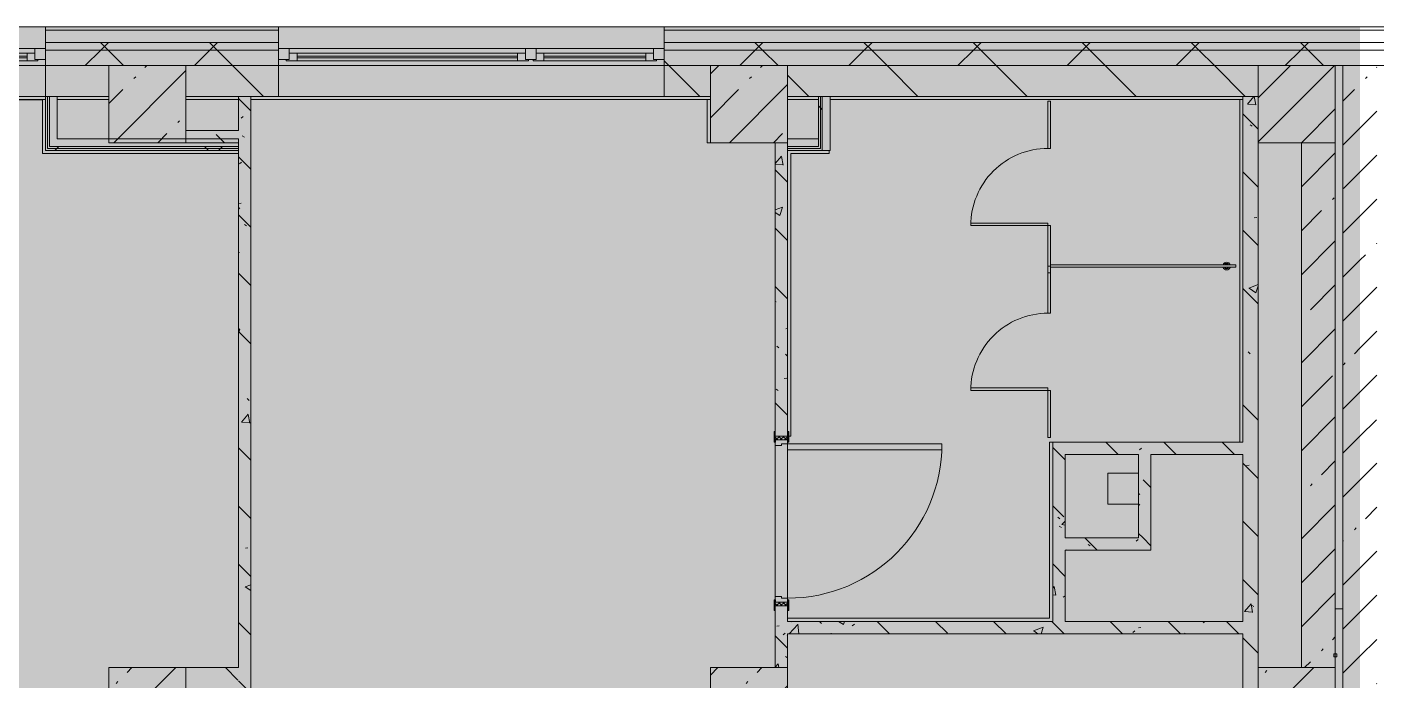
# Model space of a CAD drawing. Header units: millimetres. Extents: x 35147 to 231677, y -8553 to 29000.
# Drawn here: x 180887 to 189631, y 23120 to 27350 of the extents above; entities that cross this region are included whole.
import ezdxf

# ---------------------------------------------------------------- set-up
doc = ezdxf.new("R2010")
doc.units = ezdxf.units.MM
doc.layers.add('A-DETL-GENF-2', color=7, linetype='Continuous', lineweight=9, true_color=0xc0c0c0, transparency=0.4)
for name, color, linetype, lineweight, true_color in [('A-DOOR-2', 7, 'Continuous', 5, 0xaaaaaa), ('A-DOOR-3', 7, 'Continuous', 5, 0xe2e2e2), ('A-DOOR-4', 7, 'Continuous', 5, 0xb7b7b7), ('A-DOOR-5', 7, 'Continuous', 5, 0x737373), ('A-DOOR-FRAM-2', 7, 'Continuous', 5, 0xe2e2e2), ('A-DOOR-FRAM-3', 7, 'Continuous', 5, 0xaaaaaa), ('A-DOOR-FRAM-4', 7, 'Continuous', 5, 0xb7b7b7), ('A-FLOR-2', 7, 'Continuous', 5, 0xb7b7b7), ('A-GENM-2', 7, 'Continuous', 5, 0x737373), ('A-GENM-4', 7, 'Continuous', 5, 0xe2ddcd), ('A-GLAZ-3', 7, 'Continuous', 5, 0x737373), ('A-WALL-3', 7, 'Continuous', 9, 0x737373), ('A-WALL-4', 7, 'Continuous', 5, 0x737373), ('I-WALL-1', 7, 'Continuous', 5, 0xe7e7e7), ('I-WALL-2', 7, 'Continuous', 9, 0xe7e7e7), ('I-WALL-4', 7, 'Continuous', 5, 0x737373), ('I-WALL-5', 7, 'Continuous', 5, 0x787878), ('S-COLS-2', 7, 'Continuous', 5, 0x737373)]:
    doc.layers.add(name, color=color, linetype=linetype, lineweight=lineweight, true_color=true_color)
for name, color, linetype, lineweight in [('A-WALL', 7, 'Continuous', 9), ('A-WALL-2', 7, 'Continuous', 5), ('I-WALL-3', 7, 'Continuous', 5), ('S-COLS-1', 7, 'Continuous', 5)]:
    doc.layers.add(name, color=color, linetype=linetype, lineweight=lineweight)
pattern_1 = [(45, (104667.4, 0), (-285.1231, 285.1231), []), (45, (104952.5, 0), (-285.1231, 285.1231), [504.031, -100.806, 16.764, -84.042])]
pattern_2 = [(135, (104667.4, 0), (-377.1708, -377.1708), [533.4, -88.9, 17.78, -88.9]), (135, (104667.4, 376.94), (-377.1708, -377.1708), []), (50, (104667.4, 0), (637.6445, -55.7866), [66.675, -733.425]), (355, (104667.4, 0), (-123.3494, 668.699), [53.34, -586.74]), (100.451, (104720.5, -4.65), (514.299, 612.908), [56.665, -623.315]), (46.184, (104667.4, 177.8), (948.7764, -147.15), [100.012, -1100.137]), (96.636, (104746.45, 165.5), (830.909, 865.997), [84.998, -934.973]), (351.184, (104667.4, 177.8), (830.918, 865.988), [80.01, -880.11]), (21, (104756.3, 133.35), (530.6506, -357.9283), [66.675, -733.425]), (326, (104756.3, 133.35), (216.308, 644.6585), [53.34, -586.74]), (71.451, (104800.5, 103.5), (746.9596, 286.7243), [56.665, -623.315]), (37.5, (104667.39, 0), (10.81053, 295.9426), [16.764, -562.864, 16.764, -578.866, -588.962]), (37.5, (104667.39, 0), (10.81053, 295.9426), [-1175.258, 16.764, -572.198]), (7.5, (104667.4, 0), (233.8692, 350.6318), [16.764, -322.834, 16.764, -549.529, -224.472]), (7.5, (104667.4, 0), (233.8692, 350.6318), [-905.891, 16.764, -207.708]), (327.5, (104469.14, 0), (474.5678, -20.0513), [16.764, -205.486, 16.764, -676.656, -920.115]), (327.5, (104469.14, 0), (474.5678, -20.0513), [-915.67, 16.764, -903.351]), (317.5, (104380.24, 0), (518.4522, 88.9934), [16.764, -272.161, 16.764, -443.738, -653.415]), (317.5, (104380.24, 0), (518.4522, 88.9934), [-749.427, 16.764, -636.651])]
pattern_3 = [(45, (104667.4, 0), (-353.5534, 353.5534), []), (135, (104667.4, 0), (-353.5534, -353.5534), [])]
pattern_4 = [(45, (104667.4, 0), (-530.33, 530.33), []), (135, (104667.4, 0), (-530.33, -530.33), [])]

# ---------------------------------------------------------------- blocks, each defined once
blk = doc.blocks.new('BSC_Колонна _Прямоугольная - 500х500-23287078-2_9_2_птичка')
at = {"layer": 'S-COLS-1'}
h = blk.add_hatch(dxfattribs=at)
h.set_pattern_fill('FP_93', color=256, style=0, pattern_type=2)
h.set_pattern_definition([(45, (-84450, -22950), (-285.1231, 285.1231), []), (45, (-84164.88, -22950), (-285.1231, 285.1231), [504.031, -100.806, 16.764, -84.042])])
h.paths.add_polyline_path([(-250, -250), (250, -250), (250, 250), (-250, 250), (-250, -160)])
at = {"layer": 'S-COLS-2'}
for p, q in [((250, 250), (-250, 250)), ((-250, 250), (-250, -250)), ((250, -250), (250, 250)), ((-250, -250), (250, -250))]:
    blk.add_line(p, q, dxfattribs=at)
blk = doc.blocks.new('BSC_Колонна _Прямоугольная - 500х500-V281-2_9_2_птичка')
at = {"layer": 'S-COLS-1'}
h = blk.add_hatch(dxfattribs=at)
h.set_pattern_fill('FP_114', color=256, style=0, pattern_type=2)
h.set_pattern_definition([(45, (-77000, -22950), (-285.1231, 285.1231), []), (45, (-76714.88, -22950), (-285.1231, 285.1231), [504.031, -100.806, 16.764, -84.042])])
h.paths.add_polyline_path([(-250, -250), (250, -250), (250, 250), (-250, 250), (-250, -160)])
at = {"layer": 'S-COLS-2'}
for p, q in [((250, 250), (-250, 250)), ((-250, 250), (-250, -250)), ((250, -250), (250, 250)), ((-250, -250), (250, -250))]:
    blk.add_line(p, q, dxfattribs=at)
blk = doc.blocks.new('110_Дверь_СКБ_1Ст_Внутренняя1 - Д-4 1100x2100h_су мгн-32391219-2_9_2_птичка')
at = {"layer": 'A-DOOR-2'}
h = blk.add_hatch(dxfattribs=at)
h.set_pattern_fill('FP_38', color=256, style=0, pattern_type=2)
h.set_pattern_definition([(135, (1751.41, 104.685), (-14.14214, -14.14214), []), (225, (1751.41, 104.685), (14.14214, -14.14214), [])])
h.paths.add_polyline_path([(562.5, 40), (537.5, 40), (537.5, -40), (562.5, -40)])
at = {"layer": 'A-DOOR-3'}
h = blk.add_hatch(color=256, dxfattribs=at)
h.paths.add_polyline_path([(537.5, 40), (512.5, 40), (512.5, 0), (502.5, 0), (502.5, -40), (537.5, -40)])
h.paths.add_polyline_path([(-477.5, 0), (-487.5, 0), (-487.5, 40), (-512.5, 40), (-512.5, -40), (-477.5, -40)])
at = {"layer": 'A-DOOR-FRAM-2'}
for points in [[(-447.5, 40), (-447.5, 1040), (-487.5, 1040), (-487.5, 40)], [(-497.5, 40), (-497.5, 48), (-567.5, 48), (-567.5, 40)], [(592.5, 48), (522.5, 48), (522.5, 40), (592.5, 40)], [(-497.5, -40), (-567.5, -40), (-567.5, -48), (-497.5, -48)], [(592.5, -48), (592.5, -40), (522.5, -40), (522.5, -48)]]:
    blk.add_hatch(color=256, dxfattribs=at).paths.add_polyline_path(points)
at = {"layer": 'A-DOOR-FRAM-3'}
h = blk.add_hatch(dxfattribs=at)
h.set_pattern_fill('FP_39', color=256, style=0, pattern_type=2)
h.set_pattern_definition([(45, (-371.384, 104.685), (-14.1421, 14.1421), []), (135, (-371.384, 104.685), (-14.1421, -14.1421), [])])
h.paths.add_polyline_path([(-512.5, 40), (-537.5, 40), (-537.5, -40), (-512.5, -40)])
at = {"layer": 'A-DOOR-4'}
for p, q in [((-487.5, 1040), (-487.5, 40)), ((-447.5, 1040), (-487.5, 1040)), ((-447.5, 40), (-447.5, 1040)), ((-487.5, 40), (-447.5, 40))]:
    blk.add_line(p, q, dxfattribs=at)
blk.add_arc((-487.5, 40), 1000, 360, 90, dxfattribs=at)
at = {"layer": 'A-DOOR-FRAM-4'}
for p, q in [((-497.5, 48), (-567.5, 48)), ((-567.5, 48), (-567.5, 40)), ((-567.5, 40), (-497.5, 40)), ((-512.5, 40), (-537.5, 40)), ((-537.5, 40), (-537.5, -40)), ((-487.5, 40), (-512.5, 40)), ((-512.5, 40), (-512.5, -40)), ((-512.5, -40), (-512.5, 40)), ((-497.5, 40), (-512.5, 40)), ((-512.5, 40), (-512.5, 39)), ((-512.5, 39), (-497.5, 39)), ((-497.5, 40), (-497.5, 48)), ((-497.5, 39), (-497.5, 40)), ((-487.5, 0), (-487.5, 40)), ((-477.5, 0), (-487.5, 0)), ((-477.5, -40), (-477.5, 0)), ((512.5, 0), (502.5, 0)), ((502.5, 0), (502.5, -40)), ((512.5, 40), (512.5, 0)), ((537.5, 40), (512.5, 40)), ((592.5, 48), (522.5, 48)), ((522.5, 48), (522.5, 40)), ((537.5, 40), (522.5, 40)), ((522.5, 40), (522.5, 39)), ((522.5, 40), (592.5, 40)), ((522.5, 39), (537.5, 39)), ((537.5, -40), (537.5, 40)), ((562.5, 40), (537.5, 40)), ((537.5, 40), (537.5, -40)), ((537.5, 39), (537.5, 40)), ((562.5, -40), (562.5, 40)), ((592.5, 40), (592.5, 48)), ((-497.5, -40), (-567.5, -40)), ((-567.5, -40), (-567.5, -48)), ((-567.5, -48), (-497.5, -48)), ((-537.5, -40), (-512.5, -40)), ((-497.5, -39), (-512.5, -39)), ((-512.5, -39), (-512.5, -40)), ((-512.5, -40), (-477.5, -40)), ((-512.5, -40), (-497.5, -40)), ((-497.5, -40), (-497.5, -39)), ((-497.5, -48), (-497.5, -40)), ((502.5, -40), (537.5, -40)), ((537.5, -39), (522.5, -39)), ((522.5, -39), (522.5, -40)), ((522.5, -40), (537.5, -40)), ((592.5, -40), (522.5, -40)), ((522.5, -40), (522.5, -48)), ((522.5, -48), (592.5, -48)), ((537.5, -40), (537.5, -39)), ((537.5, -40), (562.5, -40)), ((592.5, -48), (592.5, -40))]:
    blk.add_line(p, q, dxfattribs=at)
blk = doc.blocks.new('120_Окно_СКБ_2Ст - 120_Окно_СКБ_2Ст 2500х2500 _мал створка справа_-23206729-2_9_2_птичка')
at = {"layer": 'A-GLAZ-3'}
for p, q in [((-1250, -75), (-1250, -5)), ((-1250, -5), (-1180, -5)), ((1250, -5), (-1250, -5)), ((-1180, -75), (-1250, -75)), ((-1250, -75), (-1200, -75)), ((-1180, -75), (-1200, -75)), ((-1200, -75), (-1200, -85)), ((-1200, -85), (370, -85)), ((370, -85), (-1200, -85)), ((-1180, -5), (-1180, -75)), ((350, -35), (-1180, -35)), ((-1180, -35), (-1180, -75)), ((-1130, -85), (-1130, -35)), ((-1130, -55), (300, -55)), ((300, -65), (-1130, -65)), ((300, -85), (300, -35)), ((350, -75), (350, -5)), ((350, -5), (420, -5)), ((350, -75), (350, -35)), ((420, -75), (350, -75)), ((370, -75), (350, -75)), ((370, -75), (400, -75)), ((370, -85), (370, -75)), ((420, -75), (400, -75)), ((400, -75), (400, -85)), ((400, -85), (1200, -85)), ((1200, -85), (400, -85)), ((420, -5), (420, -75)), ((1180, -35), (420, -35)), ((420, -35), (420, -75)), ((470, -85), (470, -35)), ((470, -55), (1130, -55)), ((1130, -65), (470, -65)), ((1130, -85), (1130, -35)), ((1180, -75), (1180, -5)), ((1180, -5), (1250, -5)), ((1180, -75), (1180, -35)), ((1250, -75), (1180, -75)), ((1200, -75), (1180, -75)), ((1200, -75), (1250, -75)), ((1200, -85), (1200, -75)), ((1250, -5), (1250, -75))]:
    blk.add_line(p, q, dxfattribs=at)
blk = doc.blocks.new('120_Окно_СКБ_2Ст - 120_Окно_СКБ_2Ст 2100х2400 _мал створка справа_-19092174-2_9_2_птичка')
at = {"layer": 'A-GLAZ-3'}
for p, q in [((-1050, -75), (-1050, -5)), ((-1050, -5), (-980, -5)), ((1050, -5), (-1050, -5)), ((-980, -75), (-1050, -75)), ((-1050, -75), (-1000, -75)), ((-980, -75), (-1000, -75)), ((-1000, -75), (-1000, -85)), ((-1000, -85), (170, -85)), ((170, -85), (-1000, -85)), ((-980, -5), (-980, -75)), ((150, -35), (-980, -35)), ((-980, -35), (-980, -75)), ((-930, -85), (-930, -35)), ((-930, -55), (100, -55)), ((100, -65), (-930, -65)), ((100, -85), (100, -35)), ((150, -75), (150, -5)), ((150, -5), (220, -5)), ((150, -75), (150, -35)), ((220, -75), (150, -75)), ((170, -75), (150, -75)), ((170, -75), (200, -75)), ((170, -85), (170, -75)), ((220, -75), (200, -75)), ((200, -75), (200, -85)), ((200, -85), (1000, -85)), ((1000, -85), (200, -85)), ((220, -5), (220, -75)), ((980, -35), (220, -35)), ((220, -35), (220, -75)), ((270, -85), (270, -35)), ((270, -55), (930, -55)), ((930, -65), (270, -65)), ((930, -85), (930, -35)), ((980, -75), (980, -5)), ((980, -5), (1050, -5)), ((980, -75), (980, -35)), ((1050, -75), (980, -75)), ((1000, -75), (980, -75)), ((1000, -75), (1050, -75)), ((1000, -85), (1000, -75)), ((1050, -5), (1050, -75))]:
    blk.add_line(p, q, dxfattribs=at)
blk = doc.blocks.new('BSC_Колонна _Прямоугольная - 500х500-V337-2_9_2_птичка')
at = {"layer": 'S-COLS-1'}
h = blk.add_hatch(dxfattribs=at)
h.set_pattern_fill('FP_154', color=256, style=0, pattern_type=2)
h.set_pattern_definition([(45, (-80900, -22950), (-285.1231, 285.1231), []), (45, (-80614.88, -22950), (-285.1231, 285.1231), [504.031, -100.806, 16.764, -84.042])])
h.paths.add_polyline_path([(-250, -250), (250, -250), (250, 250), (-250, 250), (-250, -160)])
at = {"layer": 'S-COLS-2'}
for p, q in [((250, 250), (-250, 250)), ((-250, 250), (-250, -250)), ((250, -250), (250, 250)), ((-250, -250), (250, -250))]:
    blk.add_line(p, q, dxfattribs=at)
blk = doc.blocks.new('131_Сантехническая перегородка_Дверь - СД-1-V377-2_9_2_птичка')
at = {"layer": 'A-GENM-4'}
for points in [[(0, -8), (305.2, -8), (305.2, 8), (0, 8)], [(805.2, -8), (1110.4, -8), (1110.4, 8), (805.2, 8)]]:
    blk.add_hatch(color=256, dxfattribs=at).paths.add_polyline_path(points)
at = {"layer": 'A-DOOR-5'}
for p, q in [((321.2, 508), (305.2, 508)), ((305.2, 8), (305.2, 508)), ((321.2, 8), (321.2, 508)), ((321.2, 8), (305.2, 8))]:
    blk.add_line(p, q, dxfattribs=at)
blk.add_arc((305.2, 8), 500, 360, 90, dxfattribs=at)
at = {"layer": 'A-GENM-2'}
for p, q in [((305.2, 8), (0, 8)), ((0, 8), (0, -8)), ((305.2, -8), (305.2, 8)), ((1110.4, 8), (805.2, 8)), ((805.2, 8), (805.2, -8)), ((1110.4, -8), (1110.4, 8)), ((0, -8), (305.2, -8)), ((805.2, -8), (1110.4, -8))]:
    blk.add_line(p, q, dxfattribs=at)
blk = doc.blocks.new('131_Сантехническая перегородка 8 - СП-1-30911291-2_9_2_птичка')
at = {"layer": 'A-GENM-4'}
blk.add_hatch(color=256, dxfattribs=at).paths.add_polyline_path([(0, 8), (0, -8), (1200, -8), (1200, 8)])
at = {"layer": 'A-GENM-2'}
for p, q in [((1200, 8), (0, 8)), ((0, 8), (0, -8)), ((1200, -8), (1200, 8)), ((0, -8), (1200, -8))]:
    blk.add_line(p, q, dxfattribs=at)
at = {"layer": 'A-GENM-2', "flags": 128}
for points in [[(71.5, 8), (71.1, 8.5), (70.8, 9), (70.4, 9.5), (70, 9.9), (69.6, 10.4), (69.2, 10.8), (68.8, 11.2), (68.3, 11.6), (67.8, 12), (67.3, 12.3), (66.8, 12.7), (66.3, 13), (65.8, 13.3), (65.3, 13.6), (64.7, 13.8), (64.2, 14), (63.6, 14.3), (63, 14.4), (62.4, 14.6), (61.9, 14.7), (61.3, 14.9), (60.7, 14.9), (60.1, 15), (59.5, 15.1), (58.9, 15.1), (58.3, 15.1), (57.7, 15), (57.1, 15), (56.5, 14.9), (55.9, 14.8), (55.3, 14.7), (54.7, 14.5), (54.1, 14.4), (53.5, 14.2), (53, 13.9), (52.4, 13.7), (51.9, 13.4), (51.4, 13.2), (50.8, 12.9), (50.3, 12.5), (49.8, 12.2), (49.3, 11.8), (48.9, 11.4), (48.4, 11), (48, 10.6), (47.6, 10.2), (47.2, 9.7), (46.8, 9.3), (46.4, 8.8), (46.1, 8.3), (45.9, 8)], [(45.9, -8), (46.3, -8.5), (46.6, -9), (47, -9.5), (47.4, -9.9), (47.8, -10.4), (48.2, -10.8), (48.6, -11.2), (49.1, -11.6), (49.6, -12), (50, -12.3), (50.5, -12.7), (51.1, -13), (51.6, -13.3), (52.1, -13.6), (52.7, -13.8), (53.2, -14), (53.8, -14.3), (54.4, -14.4), (54.9, -14.6), (55.5, -14.7), (56.1, -14.9), (56.7, -14.9), (57.3, -15), (57.9, -15.1), (58.5, -15.1), (59.1, -15.1), (59.7, -15), (60.3, -15), (60.9, -14.9), (61.5, -14.8), (62.1, -14.7), (62.7, -14.5), (63.3, -14.4), (63.8, -14.2), (64.4, -13.9), (65, -13.7), (65.5, -13.4), (66, -13.2), (66.6, -12.9), (67.1, -12.5), (67.6, -12.2), (68, -11.8), (68.5, -11.4), (69, -11), (69.4, -10.6), (69.8, -10.2), (70.2, -9.7), (70.6, -9.3), (70.9, -8.8), (71.3, -8.3), (71.5, -8)]]:
    blk.add_lwpolyline(points, dxfattribs=at)
at = {"layer": 'A-GENM-2'}
for radius, start, end in [(24.6, 19.91127, 160.08873), (17.6, 45, 135), (17.6, 45, 135), (15.1, 45, 135), (24.6, 199.91127, 340.08873), (17.6, 225, 315), (17.6, 225, 315), (15.1, 225, 315)]:
    blk.add_arc((58.7, 0), radius, start, end, dxfattribs=at)

msp = doc.modelspace()

# ---------------------------------------------------------------- hatches: boundary and pattern name
at = {"layer": 'A-DETL-GENF-2'}
msp.add_hatch(color=256, dxfattribs=at).paths.add_polyline_path([(180508.3, -280), (180527.4, -280), (180527.4, 3300), (189527.4, 3300), (189527.4, 27350), (146577.4, 27350), (146577.4, 23778), (143427.4, 23778), (143427.4, -280), (179580.8, -280)])
at = {"layer": 'A-WALL-2'}
h = msp.add_hatch(dxfattribs=at)
h.set_pattern_fill('FP_84', color=256, style=0, pattern_type=2)
h.set_pattern_definition(pattern_3)
h.paths.add_polyline_path([(189471.3, 27200), (189527.4, 27200), (189527.4, 27250), (185017.4, 27250), (185017.4, 27200), (188856, 27200)])
h.paths.add_polyline_path([(181435.9, 27200), (182517.4, 27200), (182517.4, 27250), (181007.4, 27250), (181007.4, 27200)])
h.paths.add_polyline_path([(172160.7, 27200), (172627.4, 27200), (172624.4, 27250), (170827.4, 27250), (170827.4, 27200), (171233.1, 27200)])
h.paths.add_polyline_path([(173527.4, 27200), (178907.4, 27200), (178907.4, 27250), (173527.4, 27250)])
h.paths.add_polyline_path([(169927.4, 27200), (169927.4, 27250), (168847.4, 27250), (168847.4, 27200), (169622.6, 27200)])
h.paths.add_polyline_path([(154327.7, 27200), (155427.6, 27200), (155427.6, 27250), (154327.7, 27250)])
h.paths.add_polyline_path([(164527.4, 27200), (165707.4, 27200), (165707.4, 27250), (164527.4, 27250)])
h.paths.add_polyline_path([(161827.4, 27200), (161827.4, 27250), (160577.3, 27250), (160577.3, 27200), (161494.2, 27200)])
h.paths.add_polyline_path([(159175.4, 27200), (159677.3, 27200), (159677.3, 27250), (158527.6, 27250), (158527.6, 27200)])
h.paths.add_polyline_path([(146727.4, 27200), (149074.4, 27200), (149074.4, 27250), (146677.4, 27250), (146677.4, 27200)])
h.paths.add_polyline_path([(153427.7, 27200), (153427.7, 27250), (152174.4, 27250), (152174.4, 27200), (152682.7, 27200)])
h = msp.add_hatch(dxfattribs=at)
h.set_pattern_fill('FP_84', color=256, style=0, pattern_type=2)
h.set_pattern_definition(pattern_3)
h.paths.add_polyline_path([(188867.4, 27100), (189527.4, 27100), (189527.4, 27200), (185017.4, 27200), (185017.4, 27100), (188856, 27100)])
h.paths.add_polyline_path([(172160.7, 27100), (172627.4, 27100), (172624.4, 27200), (170827.4, 27200), (170827.4, 27100), (171427.4, 27100)])
h.paths.add_polyline_path([(169927.4, 27100), (169927.4, 27200), (168847.4, 27200), (168847.4, 27100), (169622.6, 27100)])
h.paths.add_polyline_path([(173527.4, 27100), (178907.4, 27100), (178907.4, 27200), (173527.4, 27200)])
h.paths.add_polyline_path([(182517.4, 27100), (182517.4, 27200), (181007.4, 27200), (181007.4, 27100), (182363.4, 27100)])
h.paths.add_polyline_path([(161827.4, 27100), (161827.4, 27200), (160577.3, 27200), (160577.3, 27100), (161494.2, 27100)])
h.paths.add_polyline_path([(165707.4, 27100), (165707.4, 27200), (164527.4, 27200), (164527.4, 27100), (165668, 27100)])
h.paths.add_polyline_path([(158527.6, 27100), (159677.3, 27100), (159677.3, 27200), (158527.6, 27200)])
h.paths.add_polyline_path([(149074.4, 27100), (149074.4, 27200), (146727.4, 27200), (146727.4, 27100), (148045.1, 27100)])
h.paths.add_polyline_path([(152174.4, 27100), (153427.7, 27100), (153427.7, 27200), (152174.4, 27200)])
h.paths.add_polyline_path([(154327.7, 27100), (155427.6, 27100), (155427.6, 27200), (154327.7, 27200)])
h = msp.add_hatch(dxfattribs=at)
h.set_pattern_fill('FP_84', color=256, style=0, pattern_type=2)
h.set_pattern_definition(pattern_3)
h.paths.add_polyline_path([(193493.6, 27200), (197827.4, 27200), (197827.4, 27250), (189527.4, 27250), (189527.4, 27200), (192566.1, 27200)])
h = msp.add_hatch(dxfattribs=at)
h.set_pattern_fill('FP_84', color=256, style=0, pattern_type=2)
h.set_pattern_definition(pattern_3)
h.paths.add_polyline_path([(197727.4, 27100), (197727.4, 27200), (189527.4, 27200), (189527.4, 27100), (197203.7, 27100)])
at = {"layer": 'I-WALL-1'}
for points in [[(181082.4, 26625), (181082.4, 26900), (181032.4, 26900), (181032.4, 26625)], [(186092.4, 26550), (186092.4, 26900), (186042.4, 26900), (186042.4, 26550), (186073.5, 26550)], [(182257.4, 26575), (182257.4, 26625), (181032.4, 26625), (181032.4, 26575), (181435.9, 26575)]]:
    msp.add_hatch(color=256, dxfattribs=at).paths.add_polyline_path(points)
at = {"layer": 'I-WALL-2'}
msp.add_hatch(color=256, dxfattribs=at).paths.add_polyline_path([(186017.4, 26575), (186017.4, 26625), (185817.4, 26625), (185817.4, 26575)])
at = {"layer": 'I-WALL-3'}
h = msp.add_hatch(dxfattribs=at)
h.set_pattern_fill('FP_95', color=256, style=0, pattern_type=2)
h.set_pattern_definition([(135, (104667.4, 0), (-353.5534, -353.5534), [])])
h.paths.add_polyline_path([(185017.4, 26900), (185317.4, 26900), (185317.4, 27100), (185017.4, 27100), (185017.4, 26974.9)])
h.paths.add_polyline_path([(188867.4, 26900), (188867.4, 27100), (185817.4, 27100), (185817.4, 26900), (188856, 26900)])
h.paths.add_polyline_path([(178207.4, 26900), (178207.4, 27100), (175477.4, 27100), (175477.4, 26900), (177725.8, 26900)])
h.paths.add_polyline_path([(172627.4, 26900), (172624.4, 27100), (171427.4, 27100), (171427.4, 26900), (172624.4, 26900)])
h.paths.add_polyline_path([(178907.4, 26900), (178907.4, 27100), (178707.4, 27100), (178707.4, 26900)])
h.paths.add_polyline_path([(173527.4, 26900), (174977.4, 26900), (174977.4, 27100), (173527.4, 27100)])
h.paths.add_polyline_path([(181417.4, 26900), (181417.4, 27100), (181007.4, 27100), (181007.4, 26900)])
h.paths.add_polyline_path([(182517.4, 26900), (182517.4, 27100), (181917.4, 27100), (181917.4, 26900), (182363.4, 26900)])
h.paths.add_polyline_path([(161030.4, 26900), (161827.4, 26900), (161827.4, 27100), (160577.3, 27100), (160577.3, 26900)])
h.paths.add_polyline_path([(158527.6, 26900), (159677.3, 26900), (159677.3, 27100), (158527.6, 27100)])
h.paths.add_polyline_path([(164527.4, 26900), (165727.4, 26900), (165727.4, 27100), (164527.4, 27100)])
h.paths.add_polyline_path([(169132.2, 26900), (169927.4, 26900), (169927.4, 27100), (168827.4, 27100), (168827.4, 26900)])
h.paths.add_polyline_path([(155032.2, 26900), (155427.6, 26900), (155427.6, 27100), (155032.2, 27100)])
h = msp.add_hatch(dxfattribs=at)
h.set_pattern_fill('FP_92', color=256, style=0, pattern_type=2)
h.set_pattern_definition(pattern_1)
h.paths.add_polyline_path([(189527.4, 18370), (189527.4, 27100), (189417.4, 27100), (189417.4, 18370)])
h = msp.add_hatch(dxfattribs=at)
h.set_pattern_fill('FP_92', color=256, style=0, pattern_type=2)
h.set_pattern_definition(pattern_1)
h.paths.add_polyline_path([(189637.4, 18370), (189637.4, 27100), (189527.4, 27100), (189527.4, 18370)])
h = msp.add_hatch(dxfattribs=at)
h.set_pattern_fill('FP_184', color=256, style=0, pattern_type=2)
h.set_pattern_definition(pattern_4)
h.paths.add_polyline_path([(186029.9, 26575), (186029.9, 26900), (186017.4, 26900), (186017.4, 26575)])
h = msp.add_hatch(dxfattribs=at)
h.set_pattern_fill('FP_184', color=256, style=0, pattern_type=2)
h.set_pattern_definition(pattern_4)
h.paths.add_polyline_path([(186042.4, 26562.5), (186042.4, 26900), (186029.9, 26900), (186029.9, 26562.5)])
h = msp.add_hatch(dxfattribs=at)
h.set_pattern_fill('FP_92', color=256, style=0, pattern_type=2)
h.set_pattern_definition(pattern_1)
h.paths.add_polyline_path([(189367.4, 15150), (189367.4, 15530), (189147.4, 15530), (189147.4, 15150)])
h.paths.add_polyline_path([(189147.4, 18570), (189367.4, 18570), (189367.4, 18600), (189147.4, 18600)])
h.paths.add_polyline_path([(189367.4, 19100), (189367.4, 22700), (189147.4, 22700), (189147.4, 19100), (189155.8, 19100)])
h.paths.add_polyline_path([(189271.5, 23200), (189367.4, 23200), (189367.4, 26600), (189147.4, 26600), (189147.4, 23200)])
h = msp.add_hatch(dxfattribs=at)
h.set_pattern_fill('FP_184', color=256, style=0, pattern_type=2)
h.set_pattern_definition(pattern_4)
h.paths.add_polyline_path([(182257.4, 26550), (182257.4, 26562.5), (181007.4, 26562.5), (181007.4, 26550), (181435.9, 26550)])
h = msp.add_hatch(dxfattribs=at)
h.set_pattern_fill('FP_184', color=256, style=0, pattern_type=2)
h.set_pattern_definition(pattern_4)
h.paths.add_polyline_path([(182257.4, 26562.5), (182257.4, 26575), (181019.9, 26575), (181019.9, 26562.5), (181435.9, 26562.5)])
at = {"layer": 'I-WALL-5'}
h = msp.add_hatch(dxfattribs=at)
h.set_pattern_fill('FP_101', color=256, style=0, pattern_type=2)
h.set_pattern_definition(pattern_2)
h.paths.add_polyline_path([(182257.4, 18800), (182337.4, 18800), (182337.4, 26900), (182257.4, 26900), (182257.4, 20476.2)])
h = msp.add_hatch(dxfattribs=at)
h.set_pattern_fill('FP_101', color=256, style=0, pattern_type=2)
h.set_pattern_definition(pattern_2)
h.paths.add_polyline_path([(188768.1, 18800), (188867.4, 18800), (188867.4, 26900), (188768.1, 26900), (188768.1, 20476.2)])
h = msp.add_hatch(dxfattribs=at)
h.set_pattern_fill('FP_101', color=256, style=0, pattern_type=2)
h.set_pattern_definition(pattern_2)
h.paths.add_polyline_path([(182257.4, 26600), (182257.4, 26680), (181917.4, 26680), (181917.4, 26600)])
h = msp.add_hatch(dxfattribs=at)
h.set_pattern_fill('FP_101', color=256, style=0, pattern_type=2)
h.set_pattern_definition(pattern_2)
h.paths.add_polyline_path([(185817.4, 23200), (185817.4, 23600), (185737.4, 23600), (185737.4, 23200)])
h.paths.add_polyline_path([(185817.4, 24700), (185817.4, 26600), (185737.4, 26600), (185737.4, 24700)])
h = msp.add_hatch(dxfattribs=at)
h.set_pattern_fill('FP_101', color=256, style=0, pattern_type=2)
h.set_pattern_definition(pattern_2)
h.paths.add_polyline_path([(187928.5, 24580), (188768.1, 24580), (188768.1, 24660), (187535.9, 24660), (187535.9, 24580), (187615.9, 24580)])
h = msp.add_hatch(dxfattribs=at)
h.set_pattern_fill('FP_101', color=256, style=0, pattern_type=2)
h.set_pattern_definition(pattern_2)
h.paths.add_polyline_path([(187535.9, 23500), (187615.9, 23500), (187615.9, 24580), (187535.9, 24580), (187535.9, 23946.9)])
h = msp.add_hatch(dxfattribs=at)
h.set_pattern_fill('FP_101', color=256, style=0, pattern_type=2)
h.set_pattern_definition(pattern_2)
h.paths.add_polyline_path([(188172.5, 24040), (188172.5, 24580), (188092.5, 24580), (188092.5, 24040)])
h = msp.add_hatch(dxfattribs=at)
h.set_pattern_fill('FP_101', color=256, style=0, pattern_type=2)
h.set_pattern_definition(pattern_2)
h.paths.add_polyline_path([(187615.9, 23960), (188172.5, 23960), (188172.5, 24040), (187615.9, 24040)])
h = msp.add_hatch(dxfattribs=at)
h.set_pattern_fill('FP_101', color=256, style=0, pattern_type=2)
h.set_pattern_definition(pattern_2)
h.paths.add_polyline_path([(187928.5, 23420), (188768.1, 23420), (188768.1, 23500), (185817.4, 23500), (185817.4, 23420), (187001, 23420)])
h = msp.add_hatch(dxfattribs=at)
h.set_pattern_fill('FP_101', color=256, style=0, pattern_type=2)
h.set_pattern_definition(pattern_2)
h.paths.add_polyline_path([(182257.4, 23120), (182257.4, 23200), (181917.4, 23200), (181917.4, 23120)])
at = {"layer": 'S-COLS-1'}
h = msp.add_hatch(dxfattribs=at)
h.set_pattern_fill('FP_92', color=256, style=0, pattern_type=2)
h.set_pattern_definition(pattern_1)
h.paths.add_polyline_path([(181417.4, 26600), (181917.4, 26600), (181917.4, 27100), (181417.4, 27100), (181417.4, 26675.5)])
h = msp.add_hatch(dxfattribs=at)
h.set_pattern_fill('FP_92', color=256, style=0, pattern_type=2)
h.set_pattern_definition(pattern_1)
h.paths.add_polyline_path([(185817.4, 26600), (185817.4, 27100), (185317.4, 27100), (185317.4, 26600)])
h = msp.add_hatch(dxfattribs=at)
h.set_pattern_fill('FP_92', color=256, style=0, pattern_type=2)
h.set_pattern_definition(pattern_1)
h.paths.add_polyline_path([(189246.7, 26600), (189367.4, 26600), (189367.4, 27100), (188867.4, 27100), (188867.4, 26600)])

# ---------------------------------------------------------------- linework, layer by layer
at = {"layer": 'A-FLOR-2'}
for p, q in [((180986.4, 26879), (178707.4, 26879)), ((180986.4, 26530), (180986.4, 26879)), ((185296.4, 26600), (185296.4, 26880)), ((188748.1, 24660), (188748.1, 26880)), ((185317.4, 26600), (185296.4, 26600)), ((182257.4, 26530), (180986.4, 26530)), ((186087.4, 26530), (185837.4, 26530)), ((185837.4, 26530), (185837.4, 24700)), ((186087.4, 26550), (186087.4, 26530)), ((185837.4, 24700), (185825.4, 24700)), ((187515.9, 23520), (187515.9, 24660)), ((187515.9, 24660), (187535.9, 24660)), ((187892.5, 24459.9), (188092.5, 24459.9)), ((187892.5, 24259.9), (187892.5, 24459.9)), ((188092.5, 24259.9), (187892.5, 24259.9)), ((189417.4, 23580), (189367.4, 23580)), ((185817.4, 23520), (187515.9, 23520))]:
    msp.add_line(p, q, dxfattribs=at)
at = {"layer": 'A-WALL'}
for p, q in [((197957.4, 27330), (185017.4, 27330)), ((197877.4, 27250), (185017.4, 27250)), ((197827.4, 27200), (185017.4, 27200))]:
    msp.add_line(p, q, dxfattribs=at)
at = {"layer": 'A-WALL-2'}
for p, q in [((197977.4, 27350), (181007.4, 27350)), ((188867.4, 27100), (197727.4, 27100))]:
    msp.add_line(p, q, dxfattribs=at)
at = {"layer": 'A-WALL-3'}
for p, q in [((182517.4, 27330), (181007.4, 27330)), ((182517.4, 27250), (181007.4, 27250)), ((182517.4, 27200), (181007.4, 27200)), ((181417.4, 27100), (181007.4, 27100)), ((182517.4, 27100), (181917.4, 27100)), ((185317.4, 27100), (185017.4, 27100)), ((188867.4, 27100), (185817.4, 27100)), ((181019.9, 26900), (181019.9, 26562.5)), ((181032.4, 26900), (181032.4, 26575)), ((182337.4, 26900), (182257.4, 26900)), ((186029.9, 26900), (186029.9, 26562.5)), ((186042.4, 26900), (186042.4, 26550)), ((188867.4, 26900), (188768.1, 26900)), ((186017.4, 26625), (186017.4, 26575)), ((181019.9, 26562.5), (182257.4, 26562.5)), ((181032.4, 26575), (182257.4, 26575)), ((186017.4, 26575), (185817.4, 26575)), ((186029.9, 26562.5), (185817.4, 26562.5))]:
    msp.add_line(p, q, dxfattribs=at)
at = {"layer": 'A-WALL-4'}
for p, q in [((181007.4, 27350), (161827.4, 27350)), ((181007.4, 27350), (181007.4, 27100)), ((182517.4, 27100), (182517.4, 27350)), ((185017.4, 27350), (185017.4, 27100)), ((181417.4, 27100), (181917.4, 27100)), ((185317.4, 27100), (185817.4, 27100)), ((189377.4, 23290.5), (189357.4, 23290.5)), ((189357.4, 23290.5), (189357.4, 23270.5)), ((189357.4, 23270.5), (189377.4, 23270.5)), ((189377.4, 23270.5), (189377.4, 23290.5))]:
    msp.add_line(p, q, dxfattribs=at)
at = {"layer": 'I-WALL-4'}
for p, q in [((178907.4, 27100), (181007.4, 27100)), ((181007.4, 27100), (181007.4, 26550)), ((181417.4, 26900), (181417.4, 27100)), ((181917.4, 27100), (181917.4, 26900)), ((182517.4, 26900), (182517.4, 27100)), ((182517.4, 27100), (185017.4, 27100)), ((185017.4, 27100), (185017.4, 26900)), ((185317.4, 26900), (185317.4, 27100)), ((185817.4, 27100), (185817.4, 26900)), ((188867.4, 26900), (188867.4, 27100)), ((189417.4, 27100), (189417.4, 18370)), ((181417.4, 26900), (178707.4, 26900)), ((181008.3, 26880), (178707.4, 26880)), ((181082.4, 26625), (181082.4, 26900)), ((181417.4, 26880), (181082.4, 26880)), ((181917.4, 26900), (182257.4, 26900)), ((182257.4, 26880), (181917.4, 26880)), ((182257.4, 26900), (182257.4, 26680)), ((185317.4, 26900), (182337.4, 26900)), ((182337.4, 18800), (182337.4, 26900)), ((185317.4, 26880), (182337.4, 26880)), ((185817.4, 26900), (188768.1, 26900)), ((186017.4, 26880), (185817.4, 26880)), ((186017.4, 26900), (186017.4, 26625)), ((186092.4, 26550), (186092.4, 26900)), ((188768.1, 26880), (186092.4, 26880)), ((188768.1, 26900), (188768.1, 24660)), ((188868.1, 26900), (188867.4, 26900)), ((188868.1, 23200), (188868.1, 26900)), ((182257.4, 26680), (181917.4, 26680)), ((181917.4, 26680), (181917.4, 26600)), ((182257.4, 26625), (181082.4, 26625)), ((181917.4, 26600), (182257.4, 26600)), ((182257.4, 26550), (182257.4, 26625)), ((182257.4, 26600), (182257.4, 23200)), ((185817.4, 26600), (185737.4, 26600)), ((185737.4, 26600), (185737.4, 24730)), ((186017.4, 26625), (185817.4, 26625)), ((185817.4, 26625), (185817.4, 24730)), ((189147.4, 26600), (189147.4, 23200)), ((189367.4, 26600), (189147.4, 26600)), ((189367.4, 23200), (189367.4, 26600)), ((181007.4, 26550), (182257.4, 26550)), ((185817.4, 26550), (186092.4, 26550)), ((188768.1, 24660), (187535.9, 24660)), ((187535.9, 24660), (187535.9, 23500)), ((185737.4, 23660), (185737.4, 24640)), ((185817.4, 24610), (185817.4, 23650)), ((187615.9, 24580), (188092.5, 24580)), ((187615.9, 24040), (187615.9, 24580)), ((188092.5, 24580), (188092.5, 24040)), ((188172.5, 24580), (188768.1, 24580)), ((188172.5, 23960), (188172.5, 24580)), ((188768.1, 24580), (188768.1, 23500)), ((188092.5, 24040), (187615.9, 24040)), ((187615.9, 23500), (187615.9, 23960)), ((187615.9, 23960), (188172.5, 23960)), ((185737.4, 23570), (185737.4, 23200)), ((185817.4, 23500), (185817.4, 23570)), ((187535.9, 23500), (185817.4, 23500)), ((188768.1, 23500), (187615.9, 23500)), ((185817.4, 23420), (188768.1, 23420)), ((185817.4, 23200), (185817.4, 23420)), ((188768.1, 23420), (188768.1, 18800)), ((182257.4, 23200), (181917.4, 23200))]:
    msp.add_line(p, q, dxfattribs=at)
at = {"layer": 'S-COLS-2'}
for p, q in [((181917.4, 27100), (181417.4, 27100)), ((181417.4, 27100), (181417.4, 26900)), ((181917.4, 26900), (181917.4, 27100)), ((185817.4, 27100), (185317.4, 27100)), ((185317.4, 27100), (185317.4, 26900)), ((185817.4, 26900), (185817.4, 27100)), ((189367.4, 27100), (188867.4, 27100)), ((188867.4, 27100), (188867.4, 26900)), ((189367.4, 26600), (189367.4, 27100)), ((181417.4, 26900), (181417.4, 26600)), ((181917.4, 26600), (181917.4, 26900)), ((185317.4, 26900), (185317.4, 26600)), ((185817.4, 26600), (185817.4, 26900)), ((188867.4, 26900), (188867.4, 26600)), ((181417.4, 26600), (181917.4, 26600)), ((185317.4, 26600), (185817.4, 26600)), ((188867.4, 26600), (189367.4, 26600))]:
    msp.add_line(p, q, dxfattribs=at)

# ---------------------------------------------------------------- block references
at = {"layer": 'A-DOOR-4', "rotation": 270}
msp.add_blockref('110_Дверь_СКБ_1Ст_Внутренняя1 - Д-4 1100x2100h_су мгн-32391219-2_9_2_птичка', (185777.4, 24162.5), dxfattribs=at)
at = {"layer": 'A-GENM-2'}
for name, p, rotation in [('131_Сантехническая перегородка_Дверь - СД-1-V377-2_9_2_птичка', (187512.9, 25758.6), 89.99999999997607), ('131_Сантехническая перегородка_Дверь - СД-1-V377-2_9_2_птичка', (187512.9, 24691), 89.99999999997607), ('131_Сантехническая перегородка 8 - СП-1-30911291-2_9_2_птичка', (188721.7, 25801.4), 180)]:
    msp.add_blockref(name, p, dxfattribs=dict(at, rotation=rotation))
at = {"layer": 'A-GLAZ-3'}
for name, p in [('120_Окно_СКБ_2Ст - 120_Окно_СКБ_2Ст 2100х2400 _мал створка справа_-19092174-2_9_2_птичка', (179957.4, 27215)), ('120_Окно_СКБ_2Ст - 120_Окно_СКБ_2Ст 2500х2500 _мал створка справа_-23206729-2_9_2_птичка', (183767.4, 27215))]:
    msp.add_blockref(name, p, dxfattribs=at)
at = {"layer": 'S-COLS-2'}
for name, p in [('BSC_Колонна _Прямоугольная - 500х500-V281-2_9_2_птичка', (181667.4, 22950)), ('BSC_Колонна _Прямоугольная - 500х500-V337-2_9_2_птичка', (185567.4, 22950)), ('BSC_Колонна _Прямоугольная - 500х500-23287078-2_9_2_птичка', (189117.4, 22950))]:
    msp.add_blockref(name, p, dxfattribs=at)

doc.saveas('drawing.dxf')
